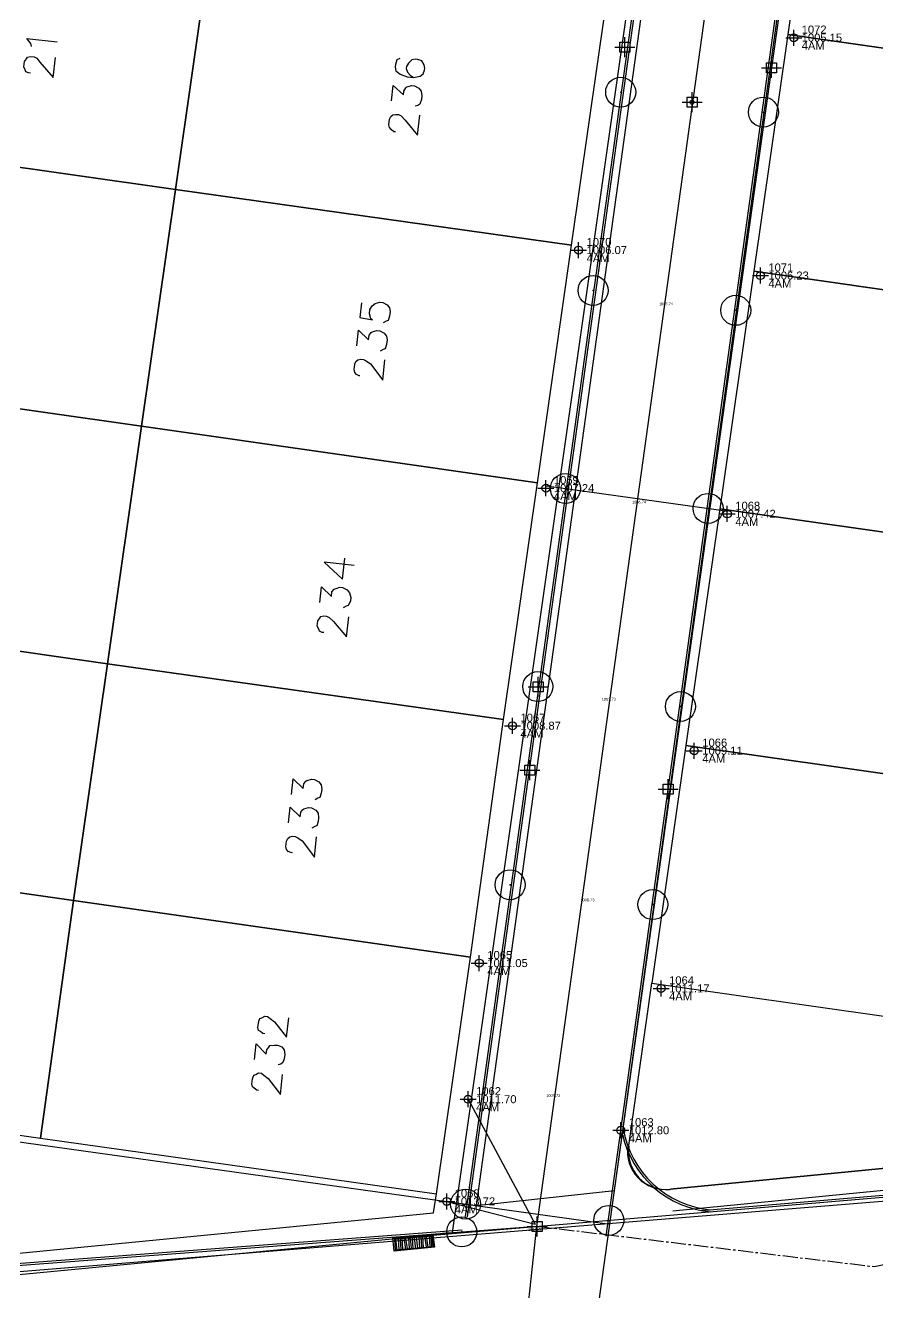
# Model space of a CAD drawing. Header units: metres. Extents: x -977055 to 805873, y -1033982 to 242021.
# Drawn here: x 959.2 to 1001.8, y 853.6 to 916.9 of the extents above; entities that cross this region are included whole.
import ezdxf

# ---------------------------------------------------------------- set-up
doc = ezdxf.new("R2010")
doc.units = ezdxf.units.M
doc.header["$PDMODE"] = 32
doc.header["$PDSIZE"] = 1.5
doc.linetypes.add('CENTER2', pattern=[1.125, 0.75, -0.125, 0.125, -0.125])
for name, color, linetype in [('12-CONDICIONES EXISTENTES', 2, 'Continuous'), ('5ta avenida', 10, 'Continuous'), ('C-ANNO-MATC-TEXT', 150, 'Continuous'), ('C-ROAD-PROF-TEXT', 11, 'Continuous'), ('LOTE 243', 6, 'Continuous')]:
    doc.layers.add(name, color=color, linetype=linetype)
doc.layers.add('PDF2_area escolar', color=7, linetype='Continuous', true_color=0x989898)
doc.layers.add('PDF_Geometry', color=7, linetype='Continuous', true_color=0x797979)
doc.layers.get('PDF2_area escolar').off()
doc.styles.get("Standard").update_dxf_attribs({"font": 'arial.ttf'})

# ---------------------------------------------------------------- blocks, each defined once
blk = doc.blocks.new('base')
at = {"layer": 'PDF_Geometry', "lineweight": 25, "extrusion": (-0.000787417, 0.063364, 0.99799), "elevation": 0.026}
for points in [[(-314.355, -197.288), (-299.601, -195.681), (-292.744, -194.188), (-282.663, -192.111), (-274.476, -190.361), (-258.037, -185.154), (-248.029, -180.61), (-240.539, -177.71), (-228.643, -174.042), (-222.733, -172.714), (-217.384, -171.04), (-209.935, -169.248), (-202.16, -164.759), (-196.196, -160.284), (-195.073, -159.817), (-178.095, -157.457), (-154.298, -156.614), (-136.667, -154.611), (-124.436, -153.164), (-118.066, -151.474), (-100.79, -146.646), (-80.955, -140.967), (-73.385, -139.328), (-61.694, -135.822), (-40.504, -131.604), (-37.727, -130.872), (-17.661, -129.441), (1.311, -127.461), (21.092, -124.929), (41.006, -122.83), (47.376, -123.458), (63.592, -123.186), (81.402, -124.312), (85.639, -96.072), (88.705, -66.393), (92.811, -40.781), (97.16, -22.386), (100.596, -1.562), (102.483, 8.32), (109.691, 37.361), (117.528, 76.62), (126.217, 115.638), (131.513, 149.592), (134.682, 173.973), (136.916, 195.591), (139.956, 229.678), (141.558, 250.676), (142.614, 271.37), (143.252, 283.21), (147.066, 312.938), (152.58, 355.631), (153.554, 396.042), (150.869, 418.02), (151.777, 438.639), (150.959, 458.028), (151.777, 438.639), (150.869, 418.02), (153.554, 396.042), (152.58, 355.631), (147.066, 312.938), (143.252, 283.21), (142.614, 271.37), (141.558, 250.676), (139.956, 229.678), (136.916, 195.591), (134.682, 173.973), (131.513, 149.592), (126.217, 115.638), (117.528, 76.62), (109.691, 37.361), (102.483, 8.32), (100.596, -1.562), (97.16, -22.386), (92.811, -40.781), (88.705, -66.393), (85.639, -96.072), (81.402, -124.312), (63.592, -123.186), (47.376, -123.458), (41.006, -122.83), (21.092, -124.929), (1.311, -127.461), (-17.661, -129.441), (-37.727, -130.872), (-40.504, -131.604), (-61.694, -135.822), (-73.385, -139.328), (-80.955, -140.967), (-100.79, -146.646), (-118.066, -151.474), (-124.436, -153.164), (-136.667, -154.611), (-154.298, -156.614), (-178.095, -157.457), (-195.073, -159.817), (-196.196, -160.284), (-202.16, -164.759), (-209.935, -169.248), (-217.384, -171.04), (-222.733, -172.714), (-228.643, -174.042), (-240.539, -177.71), (-248.029, -180.61), (-258.037, -185.154), (-274.476, -190.361), (-282.663, -192.111), (-292.744, -194.188), (-299.601, -195.681), (-314.355, -197.288), (-312.178, -178.446), (-309.146, -157.898), (-306.876, -132.899), (-305.823, -118.002), (-298.643, -78.802), (-291.055, -45.077), (-282.252, -15.116), (-275.645, 10.473), (-270.319, 33.898), (-263.825, 63.164), (-258.15, 86.408), (-284.424, 123.888)], [(-95.361, 161.299), (-95.875, 161.268), (-108.942, 77.056), (-107.591, 75.178), (-69.128, 69.199), (-67.25, 70.549), (-53.172, 161.224)], [(-146.68, 154.869), (-157.559, 84.583), (-156.209, 82.704), (-117.746, 76.726), (-115.862, 78.122), (-117.746, 76.726)], [(-75.565, 101.6), (-75.536, 101.457), (-75.335, 101.201), (-76.844, 101.383)], [(-75.497, 102.936), (-75.406, 102.925), (-75.274, 102.863), (-75.239, 102.766), (-75.164, 102.618), (-75.198, 102.343), (-75.305, 102.217), (-75.362, 102.131), (-75.505, 102.102), (-75.688, 102.124), (-75.819, 102.187), (-75.98, 102.391), (-76.629, 103.165), (-76.75, 102.16)], [(-93.968, 102.425), (-93.82, 102.5), (-93.747, 102.723), (-93.73, 102.861), (-93.754, 103.049), (-93.966, 103.214), (-94.32, 103.349), (-94.64, 103.388), (-94.971, 103.335), (-95.125, 103.214), (-95.193, 103.037), (-95.204, 102.945), (-95.18, 102.757), (-95.065, 102.558), (-94.842, 102.484), (-94.75, 102.473), (-94.562, 102.497), (-94.403, 102.663), (-94.289, 102.835), (-94.278, 102.927), (-94.348, 103.12), (-94.468, 103.274), (-94.64, 103.388)], [(-93.526, 104.552), (-93.62, 103.775), (-94.119, 104.252), (-94.141, 104.069), (-94.254, 103.897), (-94.305, 103.857), (-94.545, 103.793), (-94.682, 103.81), (-94.9, 103.929), (-95.02, 104.083), (-95.038, 104.317), (-95.016, 104.499), (-94.943, 104.722), (-94.841, 104.803), (-94.698, 104.832)], [(-93.71, 106.104), (-93.619, 106.093), (-93.493, 105.985), (-93.412, 105.883), (-93.383, 105.74), (-93.416, 105.466), (-93.478, 105.334), (-93.581, 105.254), (-93.723, 105.225), (-93.861, 105.241), (-93.992, 105.303), (-94.199, 105.514), (-94.802, 106.282), (-94.923, 105.276)], [(-91.892, 114.649), (-91.804, 115.381), (-92.439, 115.503), (-92.353, 115.447), (-92.289, 115.207), (-92.316, 114.979), (-92.43, 114.807), (-92.583, 114.686), (-92.823, 114.622), (-92.96, 114.639), (-93.178, 114.758), (-93.298, 114.911), (-93.322, 115.1), (-93.294, 115.328), (-93.221, 115.551), (-93.124, 115.586), (-92.976, 115.661)], [(-91.634, 116.797), (-91.727, 116.02), (-92.226, 116.498), (-92.254, 116.269), (-92.362, 116.143), (-92.413, 116.103), (-92.652, 116.039), (-92.789, 116.056), (-93.007, 116.175), (-93.128, 116.328), (-93.151, 116.517), (-93.124, 116.745), (-93.05, 116.968), (-92.954, 117.003), (-92.805, 117.078)], [(-91.777, 118.299), (-91.732, 118.293), (-91.6, 118.231), (-91.52, 118.128), (-91.49, 117.986), (-91.523, 117.712), (-91.586, 117.58), (-91.688, 117.5), (-91.831, 117.47), (-91.968, 117.487), (-92.099, 117.549), (-92.311, 117.714), (-92.909, 118.528), (-93.03, 117.522)], [(-91.374, 127.803), (-89.866, 127.621), (-90.783, 128.473), (-90.91, 127.422)], [(-89.624, 129.632), (-89.717, 128.855), (-90.216, 129.332), (-90.244, 129.104), (-90.352, 128.978), (-90.448, 128.943), (-90.642, 128.874), (-90.779, 128.89), (-90.997, 129.009), (-91.118, 129.163), (-91.181, 129.402), (-91.159, 129.585), (-91.04, 129.803), (-90.944, 129.837), (-90.795, 129.912)], [(-89.813, 131.139), (-89.722, 131.128), (-89.59, 131.065), (-89.555, 130.968), (-89.48, 130.82), (-89.513, 130.546), (-89.621, 130.42), (-89.678, 130.334), (-89.821, 130.305), (-89.958, 130.321), (-90.089, 130.384), (-90.296, 130.594), (-90.945, 131.368), (-91.066, 130.362)], [(-88.096, 139.232), (-88.19, 138.455), (-88.688, 138.933), (-88.716, 138.704), (-88.824, 138.578), (-88.875, 138.538), (-89.115, 138.474), (-89.252, 138.49), (-89.469, 138.609), (-89.59, 138.763), (-89.608, 138.997), (-89.586, 139.18), (-89.513, 139.403), (-89.416, 139.438), (-89.268, 139.512)], [(-87.925, 140.649), (-88.019, 139.872), (-88.518, 140.349), (-88.545, 140.121), (-88.653, 139.995), (-88.704, 139.955), (-88.944, 139.891), (-89.081, 139.907), (-89.299, 140.026), (-89.419, 140.18), (-89.437, 140.414), (-89.415, 140.597), (-89.342, 140.82), (-89.245, 140.854), (-89.097, 140.929)], [(-88.115, 142.156), (-88.023, 142.145), (-87.892, 142.083), (-87.811, 141.98), (-87.782, 141.837), (-87.815, 141.563), (-87.877, 141.432), (-87.98, 141.351), (-88.122, 141.322), (-88.26, 141.339), (-88.391, 141.401), (-88.603, 141.565), (-89.201, 142.379), (-89.322, 141.374)], [(-104.719, 157.14), (-105.99, 148.9)], [(-86.607, 151.202), (-86.516, 151.191), (-86.39, 151.083), (-86.304, 151.026), (-86.275, 150.884), (-86.313, 150.564), (-86.376, 150.432), (-86.473, 150.397), (-86.621, 150.323), (-86.758, 150.339), (-86.884, 150.447), (-87.096, 150.612), (-87.699, 151.38), (-87.815, 150.42)], [(-86.082, 152.483), (-86.176, 151.706), (-86.669, 152.23), (-86.697, 152.001), (-86.805, 151.875), (-86.861, 151.789), (-87.095, 151.771), (-87.232, 151.787), (-87.456, 151.861), (-87.576, 152.014), (-87.594, 152.248), (-87.567, 152.477), (-87.499, 152.654), (-87.397, 152.735), (-87.254, 152.764)], [(-86.266, 154.036), (-86.175, 154.025), (-86.049, 153.917), (-85.963, 153.86), (-85.933, 153.718), (-85.966, 153.443), (-86.034, 153.266), (-86.131, 153.231), (-86.279, 153.156), (-86.416, 153.173), (-86.542, 153.281), (-86.754, 153.446), (-87.352, 154.259), (-87.473, 153.254)], [(-106.886, 160.323), (-145.165, 157.051)], [(-56.369, 163.557), (-94.928, 160.273), (-95.089, 159.319)], [(-60.552, 164.246), (-95.121, 161.363)], [(-92.964, 161.567), (-94.836, 161.421), (-94.907, 161.986), (-92.989, 162.126)], [(-93.009, 161.572), (-93.08, 162.137)], [(-93.152, 161.543), (-93.177, 162.102)], [(-93.243, 161.554), (-93.269, 162.113)], [(-93.34, 161.519), (-93.366, 162.079)], [(-93.432, 161.53), (-93.503, 162.095)], [(-93.523, 161.541), (-93.6, 162.061)], [(-93.666, 161.512), (-93.691, 162.072)], [(-93.757, 161.523), (-93.788, 162.037)], [(-93.854, 161.488), (-93.879, 162.048)], [(-93.945, 161.499), (-94.017, 162.064)], [(-94.042, 161.465), (-94.113, 162.03)], [(-94.18, 161.481), (-94.205, 162.041)], [(-94.276, 161.447), (-94.302, 162.006)], [(-94.368, 161.458), (-94.393, 162.017)], [(-94.465, 161.423), (-94.536, 161.988)], [(-94.556, 161.434), (-94.627, 161.999)], [(-94.693, 161.45), (-94.724, 161.964)], [(-94.79, 161.416), (-94.816, 161.975)], [(-143.834, 164.635), (-62.455, 169.623)]]:
    blk.add_lwpolyline(points, dxfattribs=at)
for points in [[(-133.128, 104.547), (-134.976, 92.667), (-115.222, 89.591), (-113.373, 101.471)], [(-82.667, 108.854), (-84.516, 96.974), (-64.761, 93.899), (-62.913, 105.779)], [(-102.427, 111.884), (-104.27, 100.05), (-84.516, 96.974), (-82.667, 108.854)], [(-131.284, 116.381), (-133.128, 104.547), (-113.373, 101.471), (-111.53, 113.305)], [(-80.824, 120.689), (-82.667, 108.854), (-62.913, 105.779), (-61.07, 117.613)], [(-100.578, 123.764), (-102.427, 111.884), (-82.667, 108.854), (-80.824, 120.689)], [(-129.436, 128.261), (-131.284, 116.381), (-111.53, 113.305), (-109.681, 125.186)], [(-78.975, 132.569), (-80.824, 120.689), (-61.07, 117.613), (-59.221, 129.493)], [(-98.735, 135.599), (-100.578, 123.764), (-80.824, 120.689), (-78.975, 132.569)], [(-127.593, 140.096), (-129.436, 128.261), (-109.681, 125.186), (-107.838, 137.02)], [(-77.132, 144.403), (-78.975, 132.569), (-59.221, 129.493), (-57.378, 141.328)], [(-96.932, 147.484), (-98.735, 135.599), (-78.975, 132.569), (-77.132, 144.403)], [(-125.744, 151.976), (-127.593, 140.096), (-107.838, 137.02), (-105.99, 148.9)], [(-75.329, 156.289), (-77.132, 144.403), (-57.378, 141.328), (-55.529, 153.208)], [(-95.089, 159.319), (-96.932, 147.484), (-77.132, 144.403), (-75.329, 156.289)], [(-145.063, 155.972), (-106.784, 159.244)], [(-92.878, 161.51), (-94.887, 161.381), (-94.953, 161.992), (-92.938, 162.166)], [(-94.907, 161.986), (-94.836, 161.421), (-92.964, 161.567), (-92.989, 162.126)]]:
    blk.add_lwpolyline(points, close=True, dxfattribs=at)
blk = doc.blocks.new('*U4082')
at = {"color": 0, "linetype": 'ByBlock', "lineweight": -2, "transparency": 16777216}
for p, q in [((-1, 0), (1, 0)), ((0, -1), (0, 1))]:
    blk.add_line(p, q, dxfattribs=at)
blk.add_lwpolyline([(-0.5, -0.5), (-0.5, 0.5), (0.5, 0.5), (0.5, -0.5)], close=True, dxfattribs=at)

msp = doc.modelspace()

# ---------------------------------------------------------------- linework, layer by layer
msp.add_line((980.308, 858.146, 2012.755), (984.73133, 857.00155, 2012.755))
at = {"color": 1, "elevation": 2006.05387}
msp.add_lwpolyline([(988.70081, 858.6933), (1028.93284, 1145.88834), (1021.4813, 1144.57148), (981.77572, 857.94163), (988.70081, 858.6933)], dxfattribs=at)
at = {"elevation": 2010.733, "flags": 128}
msp.add_lwpolyline([(981.377, 863.254), (984.73056, 857.01129)], dxfattribs=at)
at = {"color": 1}
for points in [[(936.67232, 852.82683), (1030.48033, 860.47745), (1031.16425, 853.50829), (937.26192, 845.84793), (936.67263, 852.82308)], [(984.06949, 849.945), (984.81837, 856.90483)]]:
    msp.add_lwpolyline(points, dxfattribs=at)
at = {"layer": '12-CONDICIONES EXISTENTES', "color": 1}
msp.add_line((940.528, 863.7, 1010.851), (980.308, 858.146, 2012.755), dxfattribs=at)
for points, elevation in [([(981.25103, 857.38873), (993.00635, 942.16402)], 2010.087), ([(981.35008, 857.375), (993.10541, 942.15028)], 2010.087), ([(984.81691, 856.89427), (996.57224, 941.66955)], 2010.087), ([(987.35291, 848.97269), (1000.13812, 941.17509)], 2010.087), ([(988.28374, 856.41355), (1000.03906, 941.18883)], 2010.087), ([(985.28931, 893.92086), (994.37431, 892.65586)], 2012.755), ([(980.308, 858.146), (988.46738, 857.00988)], 2012.755)]:
    msp.add_lwpolyline(points, dxfattribs=dict(at, elevation=elevation))
msp.add_circle((992.56867, 913.10511, 996.877), 0.1, dxfattribs=at)
for radius, start, end in [(4.86273, 189.1031296, 265.0028036), (4.96273, 192.5441042, 265.1024367)]:
    msp.add_arc((993.93363, 862.5733, 2010.208), radius, start, end, dxfattribs=at)
for p in [(989.00361, 913.60544, 996.877), (996.13464, 912.61124, 2010.087), (987.62156, 903.6926, 2012.755), (994.75259, 902.69839, 2010.087), (986.24072, 893.78839, 2012.755), (993.37192, 892.79544, 2012.755), (984.85988, 883.88418, 2012.755), (991.99108, 882.89123, 2012.755), (983.47904, 873.97998, 2012.755), (990.61007, 872.98577, 2010.087), (981.25321, 858.01503, 2010.087), (988.4089, 857.19774, 2012.755), (981.05883, 856.62079, 1010.851)]:
    msp.add_point(p, dxfattribs=at)
at = {"layer": '5ta avenida', "color": 0, "linetype": 'ByBlock', "lineweight": -2, "transparency": 16777216}
for p, q in [((997.25, 916.33, 2004.189), (998.05, 916.33, 2004.189)), ((997.65, 915.93, 2004.189), (997.65, 916.73, 2004.189)), ((986.899, 905.308, 2005.112), (986.899, 906.108, 2005.112)), ((986.499, 905.708, 2005.112), (987.299, 905.708, 2005.112)), ((995.985, 904.035, 2005.267), (995.985, 904.835, 2005.267)), ((995.585, 904.435, 2005.267), (996.385, 904.435, 2005.267)), ((985.265, 893.407, 2006.277), (985.265, 894.207, 2006.277)), ((984.865, 893.807, 2006.277), (985.665, 893.807, 2006.277)), ((994.333, 892.123, 2006.453), (994.333, 892.923, 2006.453)), ((993.933, 892.523, 2006.453), (994.733, 892.523, 2006.453)), ((983.594, 881.527, 2007.91), (983.594, 882.327, 2007.91)), ((983.194, 881.927, 2007.91), (983.994, 881.927, 2007.91)), ((992.683, 880.279, 2008.147), (992.683, 881.079, 2008.147)), ((992.283, 880.679, 2008.147), (993.083, 880.679, 2008.147)), ((981.538, 870.059, 2010.087), (982.338, 870.059, 2010.087)), ((981.938, 869.659, 2010.087), (981.938, 870.459, 2010.087)), ((990.623, 868.794, 2010.208), (991.423, 868.794, 2010.208)), ((991.023, 868.394, 2010.208), (991.023, 869.194, 2010.208)), ((981.377, 862.854, 2010.733), (981.377, 863.654, 2010.733)), ((980.977, 863.254, 2010.733), (981.777, 863.254, 2010.733)), ((989.009, 861.301, 2011.837), (989.009, 862.101, 2011.837)), ((988.609, 861.701, 2011.837), (989.409, 861.701, 2011.837)), ((979.908, 858.146, 2012.755), (980.708, 858.146, 2012.755)), ((980.308, 857.746, 2012.755), (980.308, 858.546, 2012.755))]:
    msp.add_line(p, q, dxfattribs=at)
for centre in [(997.65, 916.33, 2004.189), (986.899, 905.708, 2005.112), (995.985, 904.435, 2005.267), (985.265, 893.807, 2006.277), (994.333, 892.523, 2006.453), (983.594, 881.927, 2007.91), (992.683, 880.679, 2008.147), (981.938, 870.059, 2010.087), (991.023, 868.794, 2010.208), (981.377, 863.254, 2010.733), (989.009, 861.701, 2011.837), (980.308, 858.146, 2012.755)]:
    msp.add_circle(centre, 0.2, dxfattribs=at)
at = {"layer": 'LOTE 243'}
for points, elevation in [([(979.61914, 856.45514), (1028.16593, 860.55656)], 2012.755), ([(993.04881, 857.69009), (1028.15704, 860.65617)], 2012.755), ([(937.95342, 853.36412), (984.81837, 856.90483)], 1010.851), ([(938.06969, 853.47319), (981.07296, 856.72214)], 1010.851)]:
    msp.add_lwpolyline(points, dxfattribs=dict(at, elevation=elevation))
at = {"layer": 'LOTE 243', "color": 2, "linetype": 'CENTER2'}
for points, elevation in [([(1001.67709, 854.88835), (1028.17406, 860.65766)], 2012.755), ([(984.81837, 856.90483), (1001.67709, 854.88835)], 1010.851)]:
    msp.add_lwpolyline(points, dxfattribs=dict(at, elevation=elevation))
at = {"layer": 'PDF_Geometry', "lineweight": 25, "extrusion": (-0.000787417, 0.063364, 0.99799)}
for centre, radius, start, end in [((-1001.86917, -782.61973, 1060.76006), 1.91053, 351.1803147, 94.8844278), ((-1001.91488, -782.61422, 1060.76006), 1.91053, 351.1803147, 94.8844278), ((-977.09845, -936.74434, 1060.76006), 158.68738, 94.7962903, 94.8897662)]:
    msp.add_arc(centre, radius, start, end, dxfattribs=at)

# ---------------------------------------------------------------- block references
at = {"layer": 'C-ANNO-MATC-TEXT', "lineweight": -2, "xscale": 0.5, "yscale": 0.5, "zscale": 0.5}
for p in [(989.213, 915.854, 1004.76), (996.538, 914.828, 1004.783), (996.538, 914.827, 1004.784), (992.569, 913.105, 1004.748), (984.878, 883.875, 1008.366), (984.456, 879.701, 1008.437), (984.456, 879.701, 1008.436), (991.369, 878.751, 1008.435), (984.82533, 856.89498, 2012.755)]:
    msp.add_blockref('*U4082', p, dxfattribs=at)
at = {"layer": 'PDF2_area escolar'}
msp.add_blockref('base', (882.736, 1016.336, 999.038), dxfattribs=at)

# ---------------------------------------------------------------- texts
at = {"layer": '5ta avenida', "linetype": 'ByBlock', "char_height": 0.4}
for s, insert, attachment_point in [('{\\C2;1072}', (998.05, 916.53, 2004.189), 7), ('{\\C2;1005.15}', (998.05, 916.33, 2004.189), 4), ('{\\C2;4AM}', (998.05, 916.13, 2004.189), 1), ('{\\C2;1070}', (987.299, 905.908, 2005.112), 7), ('{\\C2;4AM}', (987.299, 905.508, 2005.112), 1), ('{\\C2;1006.07}', (987.299, 905.708, 2005.112), 4), ('{\\C2;1071}', (996.385, 904.635, 2005.267), 7), ('{\\C2;4AM}', (996.385, 904.235, 2005.267), 1), ('{\\C2;1006.23}', (996.385, 904.435, 2005.267), 4), ('{\\C2;1069}', (985.665, 894.007, 2006.277), 7), ('{\\C2;4AM}', (985.665, 893.607, 2006.277), 1), ('{\\C2;1007.24}', (985.665, 893.807, 2006.277), 4), ('{\\C2;1068}', (994.733, 892.723, 2006.453), 7), ('{\\C2;4AM}', (994.733, 892.323, 2006.453), 1), ('{\\C2;1007.42}', (994.733, 892.523, 2006.453), 4), ('{\\C2;1067}', (983.994, 882.127, 2007.91), 7), ('{\\C2;1008.87}', (983.994, 881.927, 2007.91), 4), ('{\\C2;4AM}', (983.994, 881.727, 2007.91), 1), ('{\\C2;1066}', (993.083, 880.879, 2008.147), 7), ('{\\C2;1009.11}', (993.083, 880.679, 2008.147), 4), ('{\\C2;4AM}', (993.083, 880.479, 2008.147), 1), ('{\\C2;1065}', (982.338, 870.259, 2010.087), 7), ('{\\C2;1011.05}', (982.338, 870.059, 2010.087), 4), ('{\\C2;4AM}', (982.338, 869.859, 2010.087), 1), ('{\\C2;1064}', (991.423, 868.994, 2010.208), 7), ('{\\C2;1011.17}', (991.423, 868.794, 2010.208), 4), ('{\\C2;4AM}', (991.423, 868.594, 2010.208), 1), ('{\\C2;1062}', (981.777, 863.454, 2010.733), 7), ('{\\C2;4AM}', (981.777, 863.054, 2010.733), 1), ('{\\C2;1011.70}', (981.777, 863.254, 2010.733), 4), ('{\\C2;1063}', (989.409, 861.901, 2011.837), 7), ('{\\C2;1012.80}', (989.409, 861.701, 2011.837), 4), ('{\\C2;4AM}', (989.409, 861.501, 2011.837), 1), ('{\\C2;1060}', (980.708, 858.346, 2012.755), 7), ('{\\C2;4AM}', (980.708, 857.946, 2012.755), 1), ('{\\C2;1013.72}', (980.708, 858.146, 2012.755), 4)]:
    msp.add_mtext(s, dxfattribs=dict(at, insert=insert, attachment_point=attachment_point))
at = {"layer": 'C-ROAD-PROF-TEXT', "color": 11, "linetype": 'Continuous', "lineweight": -3, "char_height": 0.15, "attachment_point": 8, "rotation": 0.5711077}
for s, insert in [('{\\fCalibri|b0|i0|c0|p34;\\H0.91667x;\\C256;1005.74}', (991.26446, 902.95169, 4020.174)), ('{\\fCalibri|b0|i0|c0|p34;\\H0.91667x;\\C256;1006.74}', (989.91778, 893.04049, 4020.174)), ('{\\fCalibri|b0|i0|c0|p34;\\H0.91667x;\\C256;1007.73}', (988.40569, 883.18365, 4020.174)), ('{\\fCalibri|b0|i0|c0|p34;\\H0.91667x;\\C256;1008.73}', (987.3405, 873.14977, 4020.174)), ('{\\fCalibri|b0|i0|c0|p34;\\H0.91667x;\\C256;1009.72}', (985.63459, 863.36977, 2010.087)), ('{\\C2;1011.61}', (984.74795, 856.66853, 2010.087))]:
    msp.add_mtext(s, dxfattribs=dict(at, insert=insert))

doc.saveas('drawing.dxf')
